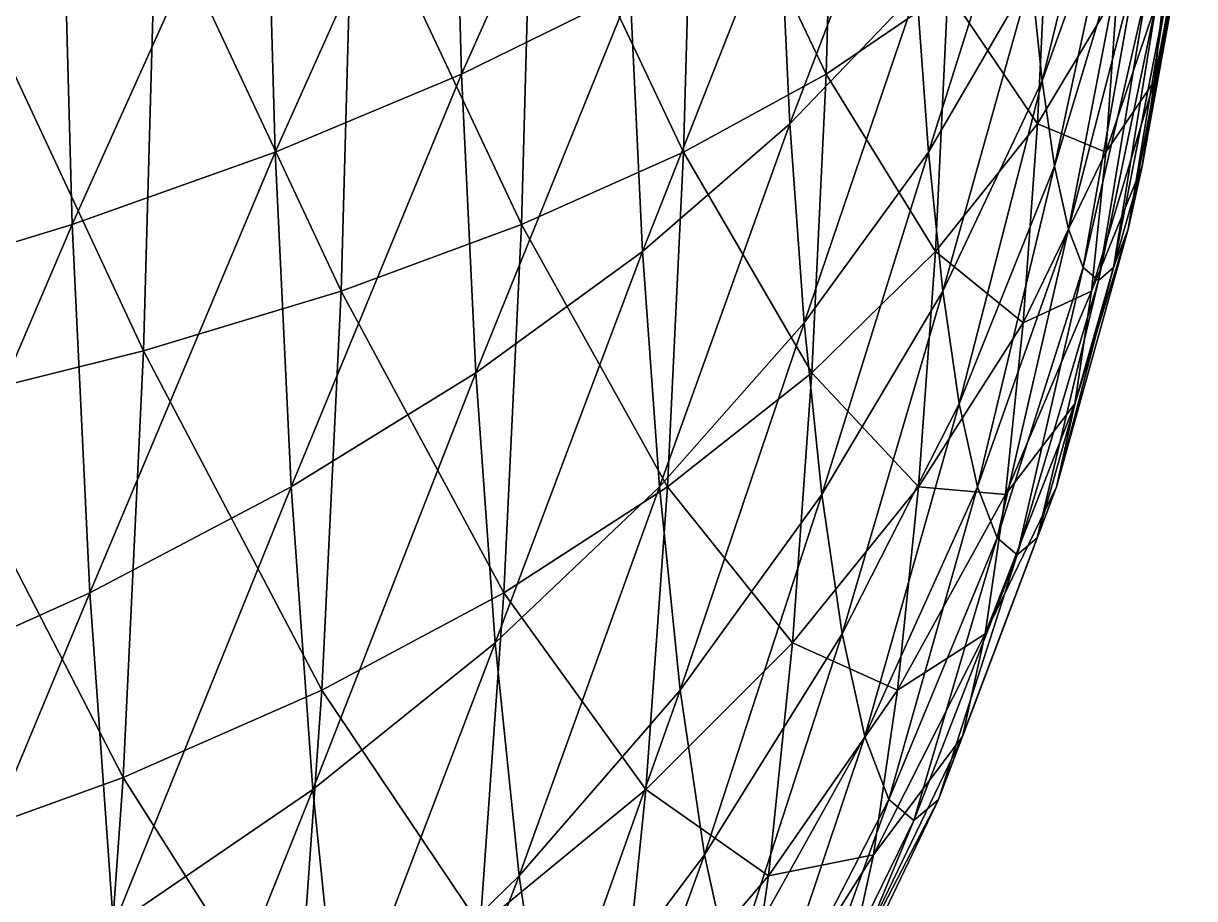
# Model space of a CAD drawing. Header units: metres. Extents: x -1.83 to 1.83, y -2.28 to 6.34.
# Drawn here: x 0.7489 to 0.9621, y 0.5247 to 0.6839 of the extents above; entities that cross this region are included whole.
import ezdxf

# ---------------------------------------------------------------- set-up
doc = ezdxf.new("R2010")
doc.units = ezdxf.units.M

msp = doc.modelspace()

# ---------------------------------------------------------------- linework, layer by layer
at = {"layer": 'Sphere 6'}
for points in [[(0.85796, 0.74033, -0.06058), (0.82708, 0.73267, -0.06322), (0.82867, 0.67472, -0.05884)], [(0.85796, 0.74033, -0.06058), (0.82867, 0.67472, -0.05884), (0.85935, 0.68982, -0.05676)], [(0.82708, 0.73267, -0.06322), (0.79294, 0.72546, -0.06385), (0.79472, 0.66052, -0.05894)], [(0.82708, 0.73267, -0.06322), (0.79472, 0.66052, -0.05894), (0.82867, 0.67472, -0.05884)], [(0.89503, 0.67472, 0.12349), (0.87088, 0.72546, 0.1503), (0.89663, 0.73267, 0.12787)], [(0.9172, 0.68982, 0.10218), (0.89503, 0.67472, 0.12349), (0.89663, 0.73267, 0.12787)], [(0.79294, 0.72546, -0.06385), (0.75581, 0.71875, -0.06247), (0.75777, 0.64732, -0.05707)], [(0.79294, 0.72546, -0.06385), (0.75777, 0.64732, -0.05707), (0.79472, 0.66052, -0.05894)], [(0.86909, 0.66052, 0.14539), (0.84155, 0.71875, 0.17311), (0.87088, 0.72546, 0.1503)], [(0.89503, 0.67472, 0.12349), (0.86909, 0.66052, 0.14539), (0.87088, 0.72546, 0.1503)], [(0.94706, 0.72546, -0.02417), (0.9324, 0.69261, -0.03133), (0.93436, 0.67347, -0.02593)], [(0.94706, 0.72546, -0.02417), (0.93436, 0.67347, -0.02593), (0.94838, 0.71261, -0.02055)], [(0.91003, 0.72224, -0.04677), (0.88654, 0.7057, -0.05273), (0.88846, 0.66564, -0.04747)], [(0.91003, 0.72224, -0.04677), (0.88846, 0.66564, -0.04747), (0.91158, 0.68982, -0.04251)], [(0.75581, 0.71875, -0.06247), (0.71597, 0.71261, -0.05909), (0.7181, 0.63523, -0.05324)], [(0.75581, 0.71875, -0.06247), (0.7181, 0.63523, -0.05324), (0.75777, 0.64732, -0.05707)], [(0.83958, 0.64732, 0.16771), (0.80886, 0.71261, 0.19612), (0.84155, 0.71875, 0.17311)], [(0.86909, 0.66052, 0.14539), (0.83958, 0.64732, 0.16771), (0.84155, 0.71875, 0.17311)], [(0.9308, 0.71478, -0.03571), (0.91158, 0.68982, -0.04251), (0.91368, 0.66052, -0.03673)], [(0.9308, 0.71478, -0.03571), (0.91368, 0.66052, -0.03673), (0.9324, 0.69261, -0.03133)], [(0.80673, 0.63522, 0.19028), (0.77305, 0.70708, 0.21917), (0.80886, 0.71261, 0.19612)], [(0.83958, 0.64732, 0.16771), (0.80673, 0.63522, 0.19028), (0.80886, 0.71261, 0.19612)], [(0.94838, 0.71261, -0.02055), (0.93436, 0.67347, -0.02593), (0.93664, 0.65794, -0.01968)], [(0.94838, 0.71261, -0.02055), (0.93664, 0.65794, -0.01968), (0.9499, 0.7022, -0.01635)], [(0.96212, 0.71261, 0.01721), (0.95485, 0.67347, 0.03035), (0.95681, 0.69261, 0.03574)], [(0.96059, 0.7022, 0.01302), (0.95485, 0.67347, 0.03035), (0.96212, 0.71261, 0.01721)], [(0.77078, 0.62433, 0.21292), (0.73441, 0.7022, 0.24208), (0.77305, 0.70708, 0.21917)], [(0.80673, 0.63522, 0.19028), (0.77078, 0.62433, 0.21292), (0.77305, 0.70708, 0.21917)], [(0.88654, 0.7057, -0.05273), (0.85935, 0.68982, -0.05676), (0.86162, 0.64243, -0.05053)], [(0.88654, 0.7057, -0.05273), (0.86162, 0.64243, -0.05053), (0.88846, 0.66564, -0.04747)], [(0.93352, 0.66564, 0.07635), (0.9172, 0.68982, 0.10218), (0.93544, 0.7057, 0.08161)], [(0.94805, 0.68982, 0.05769), (0.93352, 0.66564, 0.07635), (0.93544, 0.7057, 0.08161)], [(0.77078, 0.62433, 0.21292), (0.73201, 0.61471, 0.23547), (0.73441, 0.7022, 0.24208)], [(0.9499, 0.7022, -0.01635), (0.93664, 0.65794, -0.01968), (0.93915, 0.6465, -0.01277)], [(0.9499, 0.7022, -0.01635), (0.93915, 0.6465, -0.01277), (0.95159, 0.69452, -0.01171)], [(0.96059, 0.7022, 0.01302), (0.95257, 0.65794, 0.0241), (0.95485, 0.67347, 0.03035)], [(0.95891, 0.69452, 0.00838), (0.95257, 0.65794, 0.0241), (0.96059, 0.7022, 0.01302)], [(0.95159, 0.69452, -0.01171), (0.93915, 0.6465, -0.01277), (0.94184, 0.63949, -0.0054)], [(0.95159, 0.69452, -0.01171), (0.94184, 0.63949, -0.0054), (0.95339, 0.68982, -0.00677)], [(0.95891, 0.69452, 0.00838), (0.95005, 0.6465, 0.01718), (0.95257, 0.65794, 0.0241)], [(0.95711, 0.68982, 0.00343), (0.95005, 0.6465, 0.01718), (0.95891, 0.69452, 0.00838)], [(0.9324, 0.69261, -0.03133), (0.91368, 0.66052, -0.03673), (0.91628, 0.63522, -0.0296)], [(0.9324, 0.69261, -0.03133), (0.91628, 0.63522, -0.0296), (0.93436, 0.67347, -0.02593)], [(0.95681, 0.69261, 0.03574), (0.94594, 0.66052, 0.05191), (0.94805, 0.68982, 0.05769)], [(0.95485, 0.67347, 0.03035), (0.94594, 0.66052, 0.05191), (0.95681, 0.69261, 0.03574)], [(0.85935, 0.68982, -0.05676), (0.82867, 0.67472, -0.05884), (0.83127, 0.62035, -0.05169)], [(0.85935, 0.68982, -0.05676), (0.83127, 0.62035, -0.05169), (0.86162, 0.64243, -0.05053)], [(0.91158, 0.68982, -0.04251), (0.88846, 0.66564, -0.04747), (0.89106, 0.62943, -0.04032)], [(0.91158, 0.68982, -0.04251), (0.89106, 0.62943, -0.04032), (0.91368, 0.66052, -0.03673)], [(0.91494, 0.64243, 0.09595), (0.89503, 0.67472, 0.12349), (0.9172, 0.68982, 0.10218)], [(0.93352, 0.66564, 0.07635), (0.91494, 0.64243, 0.09595), (0.9172, 0.68982, 0.10218)], [(0.94594, 0.66052, 0.05191), (0.93352, 0.66564, 0.07635), (0.94805, 0.68982, 0.05769)], [(0.95339, 0.68982, -0.00677), (0.94184, 0.63949, -0.0054), (0.9446, 0.63714, 0.00221)], [(0.95339, 0.68982, -0.00677), (0.9446, 0.63714, 0.00221), (0.95525, 0.68824, -0.00167)], [(0.95711, 0.68982, 0.00343), (0.94737, 0.63949, 0.00981), (0.95005, 0.6465, 0.01718)], [(0.95525, 0.68824, -0.00167), (0.94737, 0.63949, 0.00981), (0.95711, 0.68982, 0.00343)], [(0.95525, 0.68824, -0.00167), (0.9446, 0.63714, 0.00221), (0.94737, 0.63949, 0.00981)], [(0.82867, 0.67472, -0.05884), (0.79472, 0.66052, -0.05894), (0.79764, 0.59959, -0.05093)], [(0.82867, 0.67472, -0.05884), (0.79764, 0.59959, -0.05093), (0.83127, 0.62035, -0.05169)], [(0.89243, 0.62035, 0.11635), (0.86909, 0.66052, 0.14539), (0.89503, 0.67472, 0.12349)], [(0.91494, 0.64243, 0.09595), (0.89243, 0.62035, 0.11635), (0.89503, 0.67472, 0.12349)], [(0.93436, 0.67347, -0.02593), (0.91628, 0.63522, -0.0296), (0.91929, 0.61471, -0.02134)], [(0.93436, 0.67347, -0.02593), (0.91929, 0.61471, -0.02134), (0.93664, 0.65794, -0.01968)], [(0.95485, 0.67347, 0.03035), (0.94335, 0.63522, 0.04478), (0.94594, 0.66052, 0.05191)], [(0.95257, 0.65794, 0.0241), (0.94335, 0.63522, 0.04478), (0.95485, 0.67347, 0.03035)], [(0.88846, 0.66564, -0.04747), (0.86162, 0.64243, -0.05053), (0.8647, 0.59959, -0.04208)], [(0.88846, 0.66564, -0.04747), (0.8647, 0.59959, -0.04208), (0.89106, 0.62943, -0.04032)], [(0.93092, 0.62943, 0.0692), (0.91494, 0.64243, 0.09595), (0.93352, 0.66564, 0.07635)], [(0.94594, 0.66052, 0.05191), (0.93092, 0.62943, 0.0692), (0.93352, 0.66564, 0.07635)], [(0.79472, 0.66052, -0.05894), (0.75777, 0.64732, -0.05707), (0.76098, 0.58029, -0.04826)], [(0.79472, 0.66052, -0.05894), (0.76098, 0.58029, -0.04826), (0.79764, 0.59959, -0.05093)], [(0.86618, 0.59959, 0.13738), (0.83958, 0.64732, 0.16771), (0.86909, 0.66052, 0.14539)], [(0.89243, 0.62035, 0.11635), (0.86618, 0.59959, 0.13738), (0.86909, 0.66052, 0.14539)], [(0.91368, 0.66052, -0.03673), (0.89106, 0.62943, -0.04032), (0.89427, 0.59818, -0.03151)], [(0.91368, 0.66052, -0.03673), (0.89427, 0.59818, -0.03151), (0.91628, 0.63522, -0.0296)], [(0.94335, 0.63522, 0.04478), (0.93092, 0.62943, 0.0692), (0.94594, 0.66052, 0.05191)], [(0.93664, 0.65794, -0.01968), (0.91929, 0.61471, -0.02134), (0.92261, 0.59959, -0.0122)], [(0.93664, 0.65794, -0.01968), (0.92261, 0.59959, -0.0122), (0.93915, 0.6465, -0.01277)], [(0.95257, 0.65794, 0.0241), (0.94034, 0.61471, 0.03652), (0.94335, 0.63522, 0.04478)], [(0.95005, 0.6465, 0.01718), (0.94034, 0.61471, 0.03652), (0.95257, 0.65794, 0.0241)], [(0.75777, 0.64732, -0.05707), (0.7181, 0.63523, -0.05324), (0.72157, 0.56261, -0.04369)], [(0.75777, 0.64732, -0.05707), (0.72157, 0.56261, -0.04369), (0.76098, 0.58029, -0.04826)], [(0.83638, 0.58029, 0.1589), (0.80673, 0.63522, 0.19028), (0.83958, 0.64732, 0.16771)], [(0.86618, 0.59959, 0.13738), (0.83638, 0.58029, 0.1589), (0.83958, 0.64732, 0.16771)], [(0.93915, 0.6465, -0.01277), (0.92261, 0.59959, -0.0122), (0.92616, 0.59033, -0.00246)], [(0.93915, 0.6465, -0.01277), (0.92616, 0.59033, -0.00246), (0.94184, 0.63949, -0.0054)], [(0.95005, 0.6465, 0.01718), (0.93701, 0.59959, 0.02738), (0.94034, 0.61471, 0.03652)], [(0.94737, 0.63949, 0.00981), (0.93701, 0.59959, 0.02738), (0.95005, 0.6465, 0.01718)], [(0.86162, 0.64243, -0.05053), (0.83127, 0.62035, -0.05169), (0.8348, 0.57121, -0.04199)], [(0.86162, 0.64243, -0.05053), (0.8348, 0.57121, -0.04199), (0.8647, 0.59959, -0.04208)], [(0.91186, 0.59959, 0.08749), (0.89243, 0.62035, 0.11635), (0.91494, 0.64243, 0.09595)], [(0.93092, 0.62943, 0.0692), (0.91186, 0.59959, 0.08749), (0.91494, 0.64243, 0.09595)], [(0.94184, 0.63949, -0.0054), (0.92616, 0.59033, -0.00246), (0.92981, 0.58721, 0.00759)], [(0.94184, 0.63949, -0.0054), (0.92981, 0.58721, 0.00759), (0.9446, 0.63714, 0.00221)], [(0.94737, 0.63949, 0.00981), (0.93347, 0.59033, 0.01764), (0.93701, 0.59959, 0.02738)], [(0.9446, 0.63714, 0.00221), (0.93347, 0.59033, 0.01764), (0.94737, 0.63949, 0.00981)], [(0.9446, 0.63714, 0.00221), (0.92981, 0.58721, 0.00759), (0.93347, 0.59033, 0.01764)], [(0.80326, 0.56261, 0.18073), (0.77078, 0.62433, 0.21292), (0.80673, 0.63522, 0.19028)], [(0.83638, 0.58029, 0.1589), (0.80326, 0.56261, 0.18073), (0.80673, 0.63522, 0.19028)], [(0.91628, 0.63522, -0.0296), (0.89427, 0.59818, -0.03151), (0.89798, 0.57283, -0.0213)], [(0.91628, 0.63522, -0.0296), (0.89798, 0.57283, -0.0213), (0.91929, 0.61471, -0.02134)], [(0.94335, 0.63522, 0.04478), (0.92771, 0.59818, 0.06039), (0.93092, 0.62943, 0.0692)], [(0.94034, 0.61471, 0.03652), (0.92771, 0.59818, 0.06039), (0.94335, 0.63522, 0.04478)], [(0.89106, 0.62943, -0.04032), (0.8647, 0.59959, -0.04208), (0.86849, 0.56261, -0.03165)], [(0.89106, 0.62943, -0.04032), (0.86849, 0.56261, -0.03165), (0.89427, 0.59818, -0.03151)], [(0.92771, 0.59818, 0.06039), (0.91186, 0.59959, 0.08749), (0.93092, 0.62943, 0.0692)], [(0.76706, 0.54668, 0.20271), (0.73201, 0.61471, 0.23547), (0.77078, 0.62433, 0.21292)], [(0.80326, 0.56261, 0.18073), (0.76706, 0.54668, 0.20271), (0.77078, 0.62433, 0.21292)], [(0.83127, 0.62035, -0.05169), (0.79764, 0.59959, -0.05093), (0.80159, 0.54452, -0.04006)], [(0.83127, 0.62035, -0.05169), (0.80159, 0.54452, -0.04006), (0.8348, 0.57121, -0.04199)], [(0.8889, 0.57121, 0.10665), (0.86618, 0.59959, 0.13738), (0.89243, 0.62035, 0.11635)], [(0.91186, 0.59959, 0.08749), (0.8889, 0.57121, 0.10665), (0.89243, 0.62035, 0.11635)], [(0.76706, 0.54668, 0.20271), (0.72808, 0.53262, 0.22468), (0.73201, 0.61471, 0.23547)], [(0.91929, 0.61471, -0.02134), (0.89798, 0.57283, -0.0213), (0.90209, 0.55415, -0.01001)], [(0.91929, 0.61471, -0.02134), (0.90209, 0.55415, -0.01001), (0.92261, 0.59959, -0.0122)], [(0.94034, 0.61471, 0.03652), (0.924, 0.57283, 0.05018), (0.92771, 0.59818, 0.06039)], [(0.93701, 0.59959, 0.02738), (0.924, 0.57283, 0.05018), (0.94034, 0.61471, 0.03652)], [(0.79764, 0.59959, -0.05093), (0.76098, 0.58029, -0.04826), (0.76533, 0.51972, -0.0363)], [(0.79764, 0.59959, -0.05093), (0.76533, 0.51972, -0.0363), (0.80159, 0.54452, -0.04006)], [(0.8647, 0.59959, -0.04208), (0.8348, 0.57121, -0.04199), (0.83915, 0.5288, -0.03004)], [(0.86222, 0.54452, 0.12651), (0.83638, 0.58029, 0.1589), (0.86618, 0.59959, 0.13738)], [(0.8647, 0.59959, -0.04208), (0.83915, 0.5288, -0.03004), (0.86849, 0.56261, -0.03165)], [(0.8889, 0.57121, 0.10665), (0.86222, 0.54452, 0.12651), (0.86618, 0.59959, 0.13738)], [(0.90806, 0.56261, 0.07707), (0.8889, 0.57121, 0.10665), (0.91186, 0.59959, 0.08749)], [(0.92261, 0.59959, -0.0122), (0.90209, 0.55415, -0.01001), (0.90647, 0.54271, 0.00203)], [(0.92261, 0.59959, -0.0122), (0.90647, 0.54271, 0.00203), (0.92616, 0.59033, -0.00246)], [(0.92771, 0.59818, 0.06039), (0.90806, 0.56261, 0.07707), (0.91186, 0.59959, 0.08749)], [(0.93701, 0.59959, 0.02738), (0.91989, 0.55415, 0.03889), (0.924, 0.57283, 0.05018)], [(0.93347, 0.59033, 0.01764), (0.91989, 0.55415, 0.03889), (0.93701, 0.59959, 0.02738)], [(0.89427, 0.59818, -0.03151), (0.86849, 0.56261, -0.03165), (0.87289, 0.53262, -0.01958)], [(0.89427, 0.59818, -0.03151), (0.87289, 0.53262, -0.01958), (0.89798, 0.57283, -0.0213)], [(0.924, 0.57283, 0.05018), (0.90806, 0.56261, 0.07707), (0.92771, 0.59818, 0.06039)], [(0.92616, 0.59033, -0.00246), (0.90647, 0.54271, 0.00203), (0.91099, 0.53886, 0.01444)], [(0.92616, 0.59033, -0.00246), (0.91099, 0.53886, 0.01444), (0.92981, 0.58721, 0.00759)], [(0.93347, 0.59033, 0.01764), (0.91551, 0.54271, 0.02685), (0.91989, 0.55415, 0.03889)], [(0.92981, 0.58721, 0.00759), (0.91551, 0.54271, 0.02685), (0.93347, 0.59033, 0.01764)], [(0.92981, 0.58721, 0.00759), (0.91099, 0.53886, 0.01444), (0.91551, 0.54271, 0.02685)], [(0.76098, 0.58029, -0.04826), (0.72157, 0.56261, -0.04369), (0.72629, 0.49698, -0.03074)], [(0.76098, 0.58029, -0.04826), (0.72629, 0.49698, -0.03074), (0.76533, 0.51972, -0.0363)], [(0.83203, 0.51971, 0.14694), (0.80326, 0.56261, 0.18073), (0.83638, 0.58029, 0.1589)], [(0.86222, 0.54452, 0.12651), (0.83203, 0.51971, 0.14694), (0.83638, 0.58029, 0.1589)], [(0.89798, 0.57283, -0.0213), (0.87289, 0.53262, -0.01958), (0.87775, 0.51052, -0.00622)], [(0.89798, 0.57283, -0.0213), (0.87775, 0.51052, -0.00622), (0.90209, 0.55415, -0.01001)], [(0.924, 0.57283, 0.05018), (0.90367, 0.53262, 0.06499), (0.90806, 0.56261, 0.07707)], [(0.91989, 0.55415, 0.03889), (0.90367, 0.53262, 0.06499), (0.924, 0.57283, 0.05018)], [(0.8348, 0.57121, -0.04199), (0.80159, 0.54452, -0.04006), (0.80647, 0.49698, -0.02666)], [(0.8348, 0.57121, -0.04199), (0.80647, 0.49698, -0.02666), (0.83915, 0.5288, -0.03004)], [(0.88455, 0.5288, 0.09469), (0.86222, 0.54452, 0.12651), (0.8889, 0.57121, 0.10665)], [(0.90806, 0.56261, 0.07707), (0.88455, 0.5288, 0.09469), (0.8889, 0.57121, 0.10665)], [(0.79854, 0.49698, 0.16778), (0.76706, 0.54668, 0.20271), (0.80326, 0.56261, 0.18073)], [(0.83203, 0.51971, 0.14694), (0.79854, 0.49698, 0.16778), (0.80326, 0.56261, 0.18073)], [(0.86849, 0.56261, -0.03165), (0.83915, 0.5288, -0.03004), (0.84419, 0.49439, -0.01618)], [(0.86849, 0.56261, -0.03165), (0.84419, 0.49439, -0.01618), (0.87289, 0.53262, -0.01958)], [(0.90367, 0.53262, 0.06499), (0.88455, 0.5288, 0.09469), (0.90806, 0.56261, 0.07707)], [(0.90209, 0.55415, -0.01001), (0.87775, 0.51052, -0.00622), (0.88293, 0.49698, 0.00802)], [(0.90209, 0.55415, -0.01001), (0.88293, 0.49698, 0.00802), (0.90647, 0.54271, 0.00203)], [(0.91989, 0.55415, 0.03889), (0.89881, 0.51052, 0.05163), (0.90367, 0.53262, 0.06499)], [(0.91551, 0.54271, 0.02685), (0.89881, 0.51052, 0.05163), (0.91989, 0.55415, 0.03889)], [(0.76202, 0.4765, 0.18886), (0.72808, 0.53262, 0.22468), (0.76706, 0.54668, 0.20271)], [(0.79854, 0.49698, 0.16778), (0.76202, 0.4765, 0.18886), (0.76706, 0.54668, 0.20271)], [(0.80159, 0.54452, -0.04006), (0.76533, 0.51972, -0.0363), (0.7707, 0.46742, -0.02156)], [(0.80159, 0.54452, -0.04006), (0.7707, 0.46742, -0.02156), (0.80647, 0.49698, -0.02666)], [(0.85734, 0.49698, 0.11311), (0.83203, 0.51971, 0.14694), (0.86222, 0.54452, 0.12651)], [(0.88455, 0.5288, 0.09469), (0.85734, 0.49698, 0.11311), (0.86222, 0.54452, 0.12651)], [(0.90647, 0.54271, 0.00203), (0.88293, 0.49698, 0.00802), (0.88828, 0.49243, 0.02271)], [(0.90647, 0.54271, 0.00203), (0.88828, 0.49243, 0.02271), (0.91099, 0.53886, 0.01444)], [(0.91551, 0.54271, 0.02685), (0.89362, 0.49698, 0.03739), (0.89881, 0.51052, 0.05163)], [(0.91099, 0.53886, 0.01444), (0.89362, 0.49698, 0.03739), (0.91551, 0.54271, 0.02685)], [(0.91099, 0.53886, 0.01444), (0.88828, 0.49243, 0.02271), (0.89362, 0.49698, 0.03739)], [(0.76202, 0.4765, 0.18886), (0.72275, 0.45842, 0.21003), (0.72808, 0.53262, 0.22468)], [(0.87289, 0.53262, -0.01958), (0.84419, 0.49439, -0.01618), (0.84977, 0.46904, -0.00086)], [(0.87289, 0.53262, -0.01958), (0.84977, 0.46904, -0.00086), (0.87775, 0.51052, -0.00622)], [(0.90367, 0.53262, 0.06499), (0.87951, 0.49439, 0.08084), (0.88455, 0.5288, 0.09469)], [(0.89881, 0.51052, 0.05163), (0.87951, 0.49439, 0.08084), (0.90367, 0.53262, 0.06499)], [(0.83915, 0.5288, -0.03004), (0.80647, 0.49698, -0.02666), (0.81212, 0.45842, -0.01114)], [(0.83915, 0.5288, -0.03004), (0.81212, 0.45842, -0.01114), (0.84419, 0.49439, -0.01618)], [(0.87951, 0.49439, 0.08084), (0.85734, 0.49698, 0.11311), (0.88455, 0.5288, 0.09469)]]:
    msp.add_3dface(points, dxfattribs=at)

doc.saveas('drawing.dxf')
